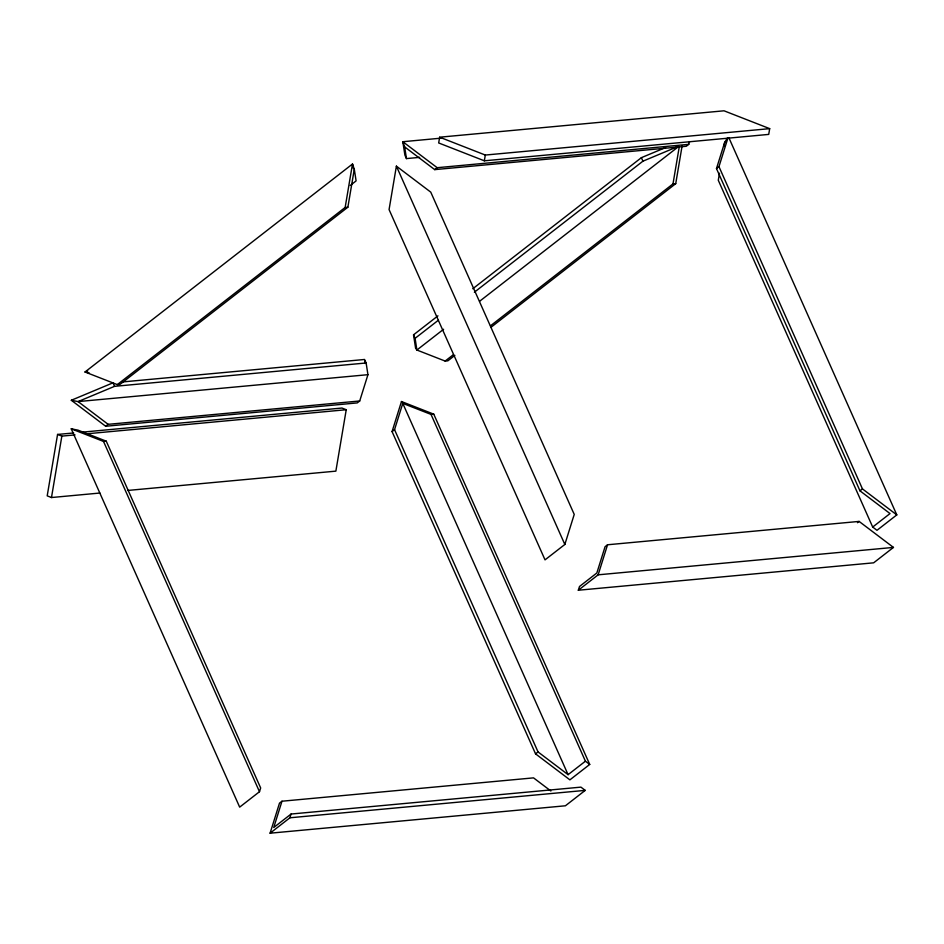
<?xml version="1.0" encoding="UTF-8"?>
<svg xmlns="http://www.w3.org/2000/svg" width="944" height="944" viewBox="0 0 944 944"><rect width="100%" height="100%" fill="white"/><g stroke="black" fill="none" stroke-linecap="round" stroke-linejoin="round"><path stroke-width="1.42" d="M73.703 432.954L57.572 434.441L47.2 495.86L51.483 497.535L99.852 493.039M51.483 497.535L61.856 436.116L75.048 434.889M117.304 384.609L345.15 207.456L352.478 164.032L85.007 371.995L117.304 384.609L120.041 384.361L347.876 207.196L354.295 169.2L352.478 164.032L353.103 168.044M81.031 432.269L341.952 408.044L346.236 409.72L335.863 471.139L127.711 490.455M396.397 166.144L389.07 209.58L545.03 559.863L564.842 544.464L574.235 514.409L430.759 192.139L396.397 166.144L564.842 544.464M439.656 137.199L438.677 142.957L484.343 160.81L768.723 134.402L769.69 128.644L724.024 110.802L439.656 137.199L485.31 155.052L769.69 128.644M484.343 160.81L485.31 155.052M490.479 325.822L672.989 183.915L679.173 147.323M490.892 327.379L675.727 183.655L682.087 146.025M719.481 173.224L718.29 180.269L872.693 527.047L876.988 530.304L896.8 514.893L728.969 137.93M724.001 146.485L724.709 142.261L727.635 137.718M366.13 362.98L114.566 386.332L112.997 382.827L71.319 400.268L105.669 426.263L357.233 402.911L359.711 400.976L367.936 374.685L366.13 362.98L364.573 359.475L121.776 382.013M259.482 791.721L260.662 787.969L106.259 441.178L78.01 430.145L71.237 428.824L239.67 807.132L259.482 791.721L103.521 441.438L71.237 428.824M392.067 431.585L401.471 401.53L433.756 414.156L589.717 764.439L569.905 779.85L535.555 753.855L392.067 431.585L394.545 429.662L402.769 403.371L401.471 401.53M281.973 801.22L273.748 827.51L291.082 814.035L580.926 787.131L585.221 790.376L565.409 805.787L270.09 833.198L279.495 803.143L281.973 801.22L533.537 777.868L550.871 790.989M270.09 833.198L289.902 817.787L291.082 814.035M440.848 138.178L402.828 141.718L404.646 146.886L434.712 169.625L686.276 146.273L688.754 144.349L689.604 141.624M578.33 590.236L579.51 586.484L596.844 572.996L605.069 546.706L607.547 544.771L859.111 521.418L893.461 547.414L873.648 562.825L578.33 590.236L598.142 574.825L893.461 547.414M872.693 527.047L890.027 513.571L859.972 490.833L716.484 168.563L724.709 142.261M716.484 168.563L718.962 166.64L727.942 137.954M598.142 574.825L607.547 544.771M350.295 185.425L356.1 180.906L354.295 169.2M434.712 169.625L437.19 167.702L688.754 144.349M105.669 426.263L108.147 424.328L359.711 400.976M454.855 355.392L447.881 360.82L445.143 361.068L416.894 350.035L415.596 348.206L413.531 334.825L437.945 315.851M472.814 288.734L641.377 157.672L665.579 147.547M443.609 329.255L416.894 350.035L415.089 338.33L438.335 320.252M474.372 292.227L642.935 161.176L676.706 147.04M479.623 301.266L678.252 146.816M445.143 361.068L453.285 354.743M859.972 490.833L862.45 488.898L896.8 514.893M535.555 753.855L538.033 751.931L568.087 774.67L585.422 761.194L589.717 764.439M857.459 522.705L859.111 521.418M87.698 370.874L85.007 371.995L89.078 372.786M114.566 386.332L78.081 401.589L71.319 400.268M437.19 167.702L402.828 141.718L404.893 155.087L406.451 158.592L419.62 157.365M345.15 207.456L347.876 207.196M672.989 183.915L675.727 183.655M367.936 374.685L78.081 401.589L108.147 424.328M86.777 433.803L346.236 409.72M103.521 441.438L106.259 441.178M568.087 774.67L402.769 403.371L431.019 414.404L433.756 414.156M289.902 817.787L585.221 790.376M57.572 434.441L61.856 436.116M718.962 166.64L862.45 488.898M641.377 157.672L642.935 161.176M413.531 334.825L415.089 338.33M431.019 414.404L585.422 761.194M394.545 429.662L538.033 751.931M404.646 146.886L406.451 158.592M364.773 360.82L365.186 363.487"/></g></svg>
